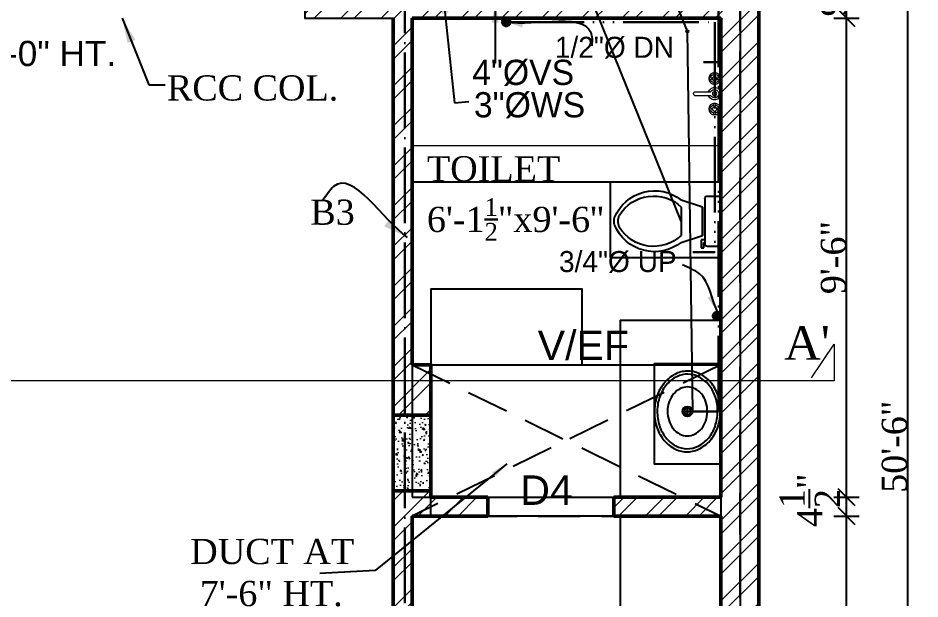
# Model space of a CAD drawing. Header units: feet. Extents: x 37458 to 42412, y -3338 to -325.
# Drawn here: x 37883.1 to 38097.7, y -925.3 to -787.1 of the extents above; entities that cross this region are included whole.
import ezdxf

# ---------------------------------------------------------------- set-up
doc = ezdxf.new("R2010")
doc.units = ezdxf.units.FT
doc.header["$MEASUREMENT"] = 0
doc.header["$PDMODE"] = 35
doc.header["$PDSIZE"] = 8
for name, pattern in [('ACAD_ISO04W100', [30, 24, -3, 0, -3]), ('ACAD_ISO06W100', [36, 24, -3, 0, -3, 0, -3, 0, -3]), ('DASHED2', [0.375, 0.25, -0.125])]:
    doc.linetypes.add(name, pattern=pattern)
doc.layers.get('0').update_dxf_attribs({"color": 34, "lineweight": 25})
doc.layers.get('Defpoints').update_dxf_attribs({"color": 52})
for name, color, linetype, lineweight in [('BEAM', 6, 'ACAD_ISO04W100', 30), ('col', 13, 'Continuous', 50), ('col tex', 13, 'Continuous', 25), ('COL.', 44, 'Continuous', 50), ('dimensiom', 35, 'Continuous', 25), ('FITTINGS', 150, 'Continuous', 20), ('fresh water', 171, 'ACAD_ISO06W100', 30), ('HATCH', 254, 'Continuous', 13), ('joinery', 161, 'Continuous', 25), ('PROJECTION', 21, 'DASHED2', 25), ('SEC', 41, 'Continuous', 25), ('SECTION L', 63, 'Continuous', 30), ('Sewer', 30, 'Continuous', 25), ('TEXT', 7, 'Continuous', 30), ('wall', 1, 'Continuous', 50), ('WIN', 141, 'Continuous', 25)]:
    doc.layers.add(name, color=color, linetype=linetype, lineweight=lineweight)
for name, color, linetype in [('BLK_1_FLR_0_BATH', 7, 'Continuous'), ('BLK_1_FLR_0_CARPET_AREA', 25, 'Continuous'), ('BLK_1_FLR_0_ROOM_2_LIGHT_VENTILATION_2', 7, 'Continuous'), ('BLK_1_FLR_0_VENTILATION_SHAFT', 7, 'Continuous'), ('BLK_1_FLR_0_WATER_CLOSET', 7, 'Continuous'), ('WOOD', 32, 'Continuous')]:
    doc.layers.add(name, color=color, linetype=linetype)
for name, color, linetype, plot in [('BLK_1_FLR_0_BLT_UP_AREA', 25, 'Continuous', False), ('BLK_1_FLR_0_WASH', 7, 'Continuous', False), ('BLK_1_FLR_0_WC_BATH', 4, 'Continuous', False)]:
    doc.layers.add(name, color=color, linetype=linetype, plot=plot)
doc.styles.add("4''", font='romai___.ttf', dxfattribs={"height": 7})
doc.styles.get("Standard").update_dxf_attribs({"font": 'times.ttf', "height": 6})
doc.dimstyles.new('arrow', dxfattribs={"dimtxt": 6, "dimasz": 4, "dimexe": 3, "dimexo": 6, "dimgap": 0, "dimtad": 1, "dimzin": 3, "dimdsep": 46, "dimlunit": 4, "dimtxsty": 'Standard', "dimblk": 'OBLIQUE', "dimcen": 12, "dimclrd": 7, "dimclre": 256, "dimclrt": 7, "dimadec": 0, "dimazin": 0, "dimtfac": 1, "dimtofl": 0, "dimtmove": 0, "dimatfit": 3, "dimfxl": 3, "dimfxlon": 1, "dimtolj": 1, "dimtzin": 0, "dimlwd": -1, "dimlwe": -1, "dimarcsym": 0})
doc.dimstyles.new('DIM PLAN', dxfattribs={"dimtxt": 6, "dimasz": 2, "dimexe": 3, "dimexo": 15, "dimgap": 0, "dimtad": 0, "dimzin": 3, "dimdsep": 46, "dimlunit": 4, "dimtxsty": 'Standard', "dimcen": 12, "dimclrd": 256, "dimclre": 256, "dimclrt": 256, "dimadec": 0, "dimazin": 0, "dimtfac": 1, "dimtofl": 0, "dimtmove": 0, "dimatfit": 3, "dimfxl": 3, "dimfxlon": 1, "dimtolj": 1, "dimtzin": 0, "dimlwd": -1, "dimlwe": -1, "dimarcsym": 0})

# ---------------------------------------------------------------- blocks, each defined once
blk = doc.blocks.new('_Oblique')
at = {"layer": 'dimensiom', "color": 0, "lineweight": -2}
blk.add_line((-0.5, -0.5), (0.5, 0.5), dxfattribs=at)
blk = doc.blocks.new('*D33')
at = {"layer": 'Defpoints', "color": 0, "ltscale": 0.75, "transparency": 16777216}
for p in [(38050.32, -586.09), (38050.32, -1192.09), (38094.69, -1192.09)]:
    blk.add_point(p, dxfattribs=at)
at = {"layer": 'dimensiom', "ltscale": 0.75, "transparency": 16777216}
for p, q in [((38091.69, -586.09), (38097.69, -586.09)), ((38091.69, -1192.09), (38097.69, -1192.09))]:
    blk.add_line(p, q, dxfattribs=at)
at = {"layer": 'dimensiom', "color": 7, "ltscale": 0.75, "transparency": 16777216}
blk.add_line((38094.69, -586.09), (38094.69, -1192.09), dxfattribs=at)
at = {"layer": 'dimensiom', "color": 7, "ltscale": 0.75, "transparency": 16777216, "xscale": 4, "yscale": 4, "zscale": 4}
for p, rotation in [((38094.69, -586.09), 90), ((38094.69, -1192.09), 270)]:
    blk.add_blockref('_Oblique', p, dxfattribs=dict(at, rotation=rotation))
at = {"layer": 'dimensiom', "color": 7, "ltscale": 0.75, "transparency": 16777216, "insert": (38091.64, -889.09), "char_height": 6, "attachment_point": 5, "rotation": 90}
blk.add_mtext('\\A1;50\'-6"', dxfattribs=at)
blk = doc.blocks.new('*D92')
at = {"layer": 'Defpoints', "color": 0, "ltscale": 0.75, "transparency": 16777216}
for p in [(38050.32, -905.58), (38080.19, -905.58), (38050.32, -991.09)]:
    blk.add_point(p, dxfattribs=at)
at = {"layer": 'dimensiom', "ltscale": 0.75, "transparency": 16777216}
for p, q in [((38077.19, -905.58), (38083.19, -905.58)), ((38077.19, -991.09), (38083.19, -991.09))]:
    blk.add_line(p, q, dxfattribs=at)
at = {"layer": 'dimensiom', "color": 7, "ltscale": 0.75, "transparency": 16777216}
blk.add_line((38080.19, -991.09), (38080.19, -905.58), dxfattribs=at)
at = {"layer": 'dimensiom', "color": 7, "ltscale": 0.75, "transparency": 16777216, "xscale": 4, "yscale": 4, "zscale": 4}
for p, rotation in [((38080.19, -905.58), 90), ((38080.19, -991.09), 270)]:
    blk.add_blockref('_Oblique', p, dxfattribs=dict(at, rotation=rotation))
at = {"layer": 'dimensiom', "color": 7, "ltscale": 0.75, "transparency": 16777216, "insert": (38073.14, -948.33), "char_height": 6, "attachment_point": 5, "rotation": 90}
blk.add_mtext('\\A1;7\'-1{\\H1x;\\S1/2;}"', dxfattribs=at)
blk = doc.blocks.new('*D93')
at = {"layer": 'Defpoints', "color": 0, "ltscale": 0.75, "transparency": 16777216}
for p in [(38050.32, -901.08), (38080.19, -901.08), (38050.32, -905.58)]:
    blk.add_point(p, dxfattribs=at)
at = {"layer": 'dimensiom', "ltscale": 0.75, "transparency": 16777216}
for p, q in [((38077.19, -901.08), (38083.19, -901.08)), ((38077.19, -905.58), (38083.19, -905.58))]:
    blk.add_line(p, q, dxfattribs=at)
at = {"layer": 'dimensiom', "color": 7, "ltscale": 0.75, "transparency": 16777216}
blk.add_line((38080.19, -905.58), (38080.19, -901.08), dxfattribs=at)
at = {"layer": 'dimensiom', "color": 7, "ltscale": 0.75, "transparency": 16777216, "xscale": 4, "yscale": 4, "zscale": 4}
for p, rotation in [((38080.19, -901.08), 90), ((38080.19, -905.58), 270)]:
    blk.add_blockref('_Oblique', p, dxfattribs=dict(at, rotation=rotation))
at = {"layer": 'dimensiom', "color": 7, "ltscale": 0.75, "transparency": 16777216, "insert": (38071.44, -901.83), "char_height": 6, "attachment_point": 5, "rotation": 90}
blk.add_mtext('\\A1;4{\\H1x;\\S1/2;}"', dxfattribs=at)
blk = doc.blocks.new('*D94')
at = {"layer": 'Defpoints', "color": 0, "ltscale": 0.75, "transparency": 16777216}
for p in [(38050.32, -787.09), (38080.19, -787.09), (38050.32, -901.08)]:
    blk.add_point(p, dxfattribs=at)
at = {"layer": 'dimensiom', "ltscale": 0.75, "transparency": 16777216}
for p, q in [((38077.19, -787.09), (38083.19, -787.09)), ((38077.19, -901.08), (38083.19, -901.08))]:
    blk.add_line(p, q, dxfattribs=at)
at = {"layer": 'dimensiom', "color": 7, "ltscale": 0.75, "transparency": 16777216}
blk.add_line((38080.19, -901.08), (38080.19, -787.09), dxfattribs=at)
at = {"layer": 'dimensiom', "color": 7, "ltscale": 0.75, "transparency": 16777216, "xscale": 4, "yscale": 4, "zscale": 4}
for p, rotation in [((38080.19, -787.09), 90), ((38080.19, -901.08), 270)]:
    blk.add_blockref('_Oblique', p, dxfattribs=dict(at, rotation=rotation))
at = {"layer": 'dimensiom', "color": 7, "ltscale": 0.75, "transparency": 16777216, "insert": (38077.13, -844.08), "char_height": 6, "attachment_point": 5, "rotation": 90}
blk.add_mtext('\\A1;9\'-6"', dxfattribs=at)
blk = doc.blocks.new('*D95')
at = {"layer": 'Defpoints', "color": 0, "ltscale": 0.75, "transparency": 16777216}
for p in [(38050.32, -778.09), (38080.19, -778.09), (38050.32, -787.09)]:
    blk.add_point(p, dxfattribs=at)
at = {"layer": 'dimensiom', "ltscale": 0.75, "transparency": 16777216}
for p, q in [((38077.19, -778.09), (38083.19, -778.09)), ((38077.19, -787.09), (38083.19, -787.09))]:
    blk.add_line(p, q, dxfattribs=at)
at = {"layer": 'dimensiom', "color": 7, "ltscale": 0.75, "transparency": 16777216}
blk.add_line((38080.19, -787.09), (38080.19, -778.09), dxfattribs=at)
at = {"layer": 'dimensiom', "color": 7, "ltscale": 0.75, "transparency": 16777216, "xscale": 4, "yscale": 4, "zscale": 4}
for p, rotation in [((38080.19, -778.09), 90), ((38080.19, -787.09), 270)]:
    blk.add_blockref('_Oblique', p, dxfattribs=dict(at, rotation=rotation))
at = {"layer": 'dimensiom', "color": 7, "ltscale": 0.75, "transparency": 16777216, "insert": (38077.13, -782.59), "char_height": 6, "attachment_point": 5, "rotation": 90}
blk.add_mtext('\\A1;9"', dxfattribs=at)
blk = doc.blocks.new('C1')
at = {"layer": 'HATCH', "ltscale": 0.75}
h = blk.add_hatch(dxfattribs=at)
h.set_pattern_fill('AR-CONC,_O', color=256, scale=0.5)
h.set_pattern_definition([(50, (0, 0), (3.5863009, -0.31376067), [0.375, -4.125]), (355, (0, 0), (-0.69375667, 3.76096067), [0.3, -3.3]), (100.4514, (0.299, -0.026), (2.8925469, 3.4471977), [0.31870095, -3.50571056]), (46.1842, (0, 1), (5.33620524, -0.8275951), [0.5625, -6.1875]), (96.6356, (0.4447, 0.931), (4.6733135, 4.87058935), [0.4780514, -5.258565]), (351.1842, (0, 1), (4.6733097, 4.870593), [0.45, -4.95]), (21, (0.5, 0.75), (2.98453526, -2.01309445), [0.375, -4.125]), (326, (0.5, 0.75), (1.21657666, 3.62575023), [0.3, -3.3]), (71.4514, (0.7487, 0.5822), (4.20111314, 1.6126525), [0.31870095, -3.50571056]), (37.5, (0, 0), (0.060799277, 1.66446927), [0, -3.26, 0, -3.35, 0, -3.3125]), (7.5, (0, 0), (1.31534769, 1.97205856), [0, -1.91, 0, -3.185, 0, -1.2625]), (327.5, (-1.115, 0), (2.66911218, -0.11277436), [0, -1.25, 0, -3.9, 0, -5.175]), (317.5, (-1.615, 0), (2.91593085, 0.50052491), [0, -1.625, 0, -2.59, 0, -3.675])])
h.paths.add_polyline_path([(33015.65, -785.19), (33033.65, -785.19), (33033.65, -776.19), (33015.65, -776.19)])
at = {"layer": 'COL.', "ltscale": 0.75}
blk.add_lwpolyline([(33015.65, -785.19), (33033.65, -785.19), (33033.65, -776.19), (33015.65, -776.19)], close=True, dxfattribs=at)
blk = doc.blocks.new('A$C6097086A')
at = {"layer": 'Sewer'}
for p, q in [((-3.36, 9.45), (3.36, 9.45)), ((4.41, 4.72), (6.3, 4.72)), ((4.41, 3.78), (4.41, 4.72)), ((6.3, 4.72), (6.3, 4.09)), ((-5.98, 3.15), (-5.98, 0.63)), ((6.3, 4.09), (5.04, 4.09)), ((5.04, 4.09), (5.04, 3.78))]:
    blk.add_line(p, q, dxfattribs=at)
for points in [[(5.04, 9.45), (3.36, 4.41), (-3.36, 4.41), (-5.04, 9.45)], [(-3.36, 4.41), (3.36, 4.41)], [(5.35, 3.78), (-5.35, 3.78)], [(5.98, 0.63), (5.98, 3.15)], [(-5.35, 0), (5.35, 0)]]:
    blk.add_lwpolyline(points, dxfattribs=at)
for centre, radius, start, end in [((2.96, 15.82), 10.22, 112.0284, 218.5307), ((3.53, 16.02), 9.52, 121.053, 223.6321), ((0, 21.11), 3.36, 65.7318, 114.2682), ((0, 22.05), 3.36, 74.8605, 105.1395), ((-2.96, 15.82), 10.22, 321.4691, 67.9714), ((-3.53, 16.02), 9.52, 316.3677, 58.9468), ((-5.43, 3.23), 0.557, 81.8699, 188.1301), ((5.43, 3.23), 0.557, 351.8699, 98.1301), ((-5.43, 0.55), 0.557, 171.8699, 278.1301), ((5.43, 0.55), 0.557, 261.8699, 8.1301)]:
    blk.add_arc(centre, radius, start, end, dxfattribs=at)
blk = doc.blocks.new('Sink - Oval top')
at = {"layer": 'Sewer'}
for p, q in [((-1, 0), (1, 0)), ((0, 1), (0, -1))]:
    blk.add_line(p, q, dxfattribs=at)
at = {"layer": 'Sewer', "linetype": 'Continuous'}
for points in [[(-12.23, 0.39, 0.117634), (-11.46, -3.36, 0.104469), (-8.88, -6.8, 0.090016), (-5.08, -9.07, 0.08192), (-0.32, -10.02, 0.08192), (4.49, -9.38, 0.090016), (8.42, -7.36, 0.104469), (11.22, -4.09, 0.117634), (12.23, -0.39, 0.117634), (11.46, 3.36, 0.104469), (8.88, 6.8, 0.090016), (5.08, 9.07, 0.08192), (0.32, 10.02, 0.08192), (-4.49, 9.38, 0.090016), (-8.42, 7.36, 0.104469), (-11.22, 4.09, 0.117634)], [(-11.29, 0.16, 0.118622), (-10.52, -3.25, 0.104678), (-8.07, -6.36, 0.089562), (-4.54, -8.37, 0.081185), (-0.13, -9.15, 0.081185), (4.3, -8.49, 0.089562), (7.89, -6.58, 0.104678), (10.42, -3.55, 0.118622), (11.29, -0.16, 0.118622), (10.52, 3.25, 0.104678), (8.07, 6.36, 0.089562), (4.54, 8.37, 0.081185), (0.13, 9.15, 0.081185), (-4.3, 8.49, 0.089562), (-7.89, 6.58, 0.104678), (-10.42, 3.55, 0.118622)], [(-7.42, 0.08, 0.118283), (-6.91, -2.17, 0.104607), (-5.29, -4.21, 0.089718), (-2.97, -5.53, 0.081436), (-0.07, -6.04, 0.081436), (2.84, -5.59, 0.089718), (5.2, -4.33, 0.104607), (6.86, -2.32, 0.118283), (7.42, -0.08, 0.118283), (6.91, 2.17, 0.104607), (5.29, 4.21, 0.089718), (2.97, 5.53, 0.081436), (0.07, 6.04, 0.081436), (-2.84, 5.59, 0.089718), (-5.2, 4.33, 0.104607), (-6.86, 2.32, 0.118283)]]:
    blk.add_lwpolyline(points, format="xyb", close=True, dxfattribs=at)
at = {"layer": 'Sewer'}
for radius in [1.5, 1]:
    blk.add_circle((0, 0), radius, dxfattribs=at)
blk = doc.blocks.new('Faucet - Bathroom top')
for p, q in [((-4.107, 0.125), (-4.375, 0.125)), ((-3.75, 0.4788), (-3.75, 0.75)), ((-3.5, 0.482), (-3.5, 0.75)), ((-3.1461, 0.125), (-2.875, 0.125)), ((3.143, 0.125), (2.875, 0.125)), ((3.5, 0.4788), (3.5, 0.75)), ((3.75, 0.482), (3.75, 0.75)), ((4.1039, 0.125), (4.375, 0.125)), ((-4.1039, -0.125), (-4.375, -0.125)), ((-3.75, -0.4821), (-3.75, -0.75)), ((-3.5, -0.4789), (-3.5, -0.75)), ((-3.143, -0.125), (-2.875, -0.125)), ((-0.5, -0.8639), (-0.5, -4.5)), ((0.5, -4.5), (0.5, -0.8631)), ((3.1461, -0.125), (2.875, -0.125)), ((3.5, -0.4821), (3.5, -0.75)), ((3.75, -0.4789), (3.75, -0.75)), ((4.107, -0.125), (4.375, -0.125))]:
    blk.add_line(p, q)
for centre, radius in [((-3.625, 0), 1.375), ((-4.625, 0), 0.2795), ((-3.625, 0), 0.5), ((-3.625, 1), 0.2795), ((-2.625, 0), 0.2795), ((0, 0), 0.5), ((3.625, 0), 1.375), ((2.625, 0), 0.2795), ((3.625, 0), 0.5), ((3.625, 1), 0.2795), ((4.625, 0), 0.2795), ((-3.625, -1), 0.2795), ((3.625, -1), 0.2795)]:
    blk.add_circle(centre, radius)
for centre, radius, start, end in [((-3.625, 0), 1, 105.2407, 164.2093), ((-3.625, 0), 1, 16.44125, 74.07887), ((0, 0), 1.5, 289.6514, 250.3603), ((0, 0), 1, 300.3431, 239.7554), ((3.625, 0), 1, 106.12, 164.0884), ((3.625, 0), 1, 16.23422, 73.90469), ((-3.625, 0), 1, 196.2342, 253.9047), ((-3.625, 0), 1, 286.12, 344.0884), ((3.625, 0), 1, 196.4413, 254.0789), ((3.625, 0), 1, 285.2407, 344.2093), ((0, -4.5), 0.5, 180, 0)]:
    blk.add_arc(centre, radius, start, end)

msp = doc.modelspace()

# ---------------------------------------------------------------- hatches: boundary and pattern name
at = {"layer": 'fresh water', "ltscale": 0.5}
h = msp.add_hatch(dxfattribs=at)
h.set_pattern_fill('ANSI31', color=256, style=0)
h.set_pattern_definition([(45, (-22800.77583, -11000.5059), (-0.08838834765, 0.08838834765), [])])
h.paths.add_polyline_path([(38000.2242, -788.0059, 1), (37998.2242, -788.0059, 1)])
h = msp.add_hatch(dxfattribs=at)
h.set_pattern_fill('ANSI31', color=256, style=0)
h.set_pattern_definition([(45, (-22750.58562, -11070.48766), (-0.08838834765, 0.08838834765), [])])
h.paths.add_polyline_path([(38050.4144, -857.9877, 1), (38048.4144, -857.9877, 1)])
at = {"layer": 'HATCH', "ltscale": 0.75}
h = msp.add_hatch(dxfattribs=at)
h.set_pattern_fill('ANSI32', color=256, scale=18, style=0)
h.paths.add_polyline_path([(38059.3153, -386.5861), (37943.8703, -386.5861), (37943.8703, -413.612), (37952.8703, -413.612), (37952.8703, -395.5861), (38050.3153, -395.5861), (38050.3153, -491.5861), (38026.3153, -491.5861), (38026.3153, -496.0861), (38050.3153, -496.0861), (38050.3153, -586.0861), (38026.3153, -586.0861), (38026.3153, -595.0861), (38050.3153, -595.0861), (38050.3153, -778.0861), (37951.3153, -778.0861), (37951.3153, -787.0861), (37972.3153, -787.0861), (37972.3153, -878.5802), (37972.3153, -881.5861), (37981.3153, -881.5861), (37981.3153, -869.5802), (37976.8153, -869.5802), (37976.8153, -787.0861), (38050.3153, -787.0861), (38050.3153, -901.0802), (38024.8153, -901.0802), (38024.8153, -905.5802), (38050.3153, -905.5802), (38050.3153, -991.0861), (38050.3153, -1000.0861), (38050.3153, -1183.0861), (38032.3153, -1183.0861), (38032.3153, -1192.0861), (38050.3153, -1192.0861), (38050.3153, -1210.0861), (38059.3153, -1210.0861)])
h = msp.add_hatch(dxfattribs=at)
h.set_pattern_fill('ANSI32', color=256, scale=18, style=0)
h.paths.add_polyline_path([(37994.8153, -901.0802), (37981.3153, -901.0802), (37981.3153, -899.5861), (37972.3153, -899.5861), (37972.3153, -1000.0861), (37981.3153, -1000.0861), (37981.3153, -991.0861), (37976.8153, -991.0861), (37976.8153, -905.5802), (37994.8153, -905.5802)])

# ---------------------------------------------------------------- linework, layer by layer
at = {"layer": 'BEAM', "ltscale": 0.75}
msp.add_line((37975.0921, -994.0861), (37975.0921, -775.0861), dxfattribs=at)
at = {"layer": 'BLK_1_FLR_0_BATH', "color": 3, "ltscale": 0.75}
msp.add_lwpolyline([(38050.3949, -826.1521), (37976.8153, -826.1521), (37976.8153, -787.0861), (38050.3949, -787.0861)], close=True, dxfattribs=at)
at = {"layer": 'BLK_1_FLR_0_BLT_UP_AREA', "color": 25, "ltscale": 0.75}
msp.add_lwpolyline([(37943.8603, -391.0902), (38054.8703, -391.0902), (38054.8703, -1192.0902), (37586.8703, -1191.9565), (37586.8703, -585.0902), (37943.8603, -585.0902)], close=True, dxfattribs=at)
at = {"layer": 'BLK_1_FLR_0_CARPET_AREA', "color": 25, "ltscale": 0.75}
for points in [[(38026.3153, -496.0861), (38026.3153, -586.0861), (38026.3153, -586.0861), (38026.3153, -595.0861), (38050.3153, -595.0861), (38050.3153, -754.0861), (37951.3153, -754.0861), (37951.3153, -787.0861), (37972.3153, -787.0861), (37972.3153, -1000.0861)], [(37976.8153, -991.0861), (37976.8153, -905.5802), (37994.8153, -905.5802), (37994.8153, -901.0802), (37981.3153, -901.0802), (37981.3153, -869.5802), (37976.8153, -869.5802), (37976.8153, -787.0861), (38050.3153, -787.0861), (38050.3153, -901.0802), (38024.8153, -901.0802), (38024.8153, -905.5802), (38050.3153, -905.5802), (38050.3153, -991.0861)]]:
    msp.add_lwpolyline(points, dxfattribs=at)
at = {"layer": 'BLK_1_FLR_0_ROOM_2_LIGHT_VENTILATION_2', "color": 114, "true_color": 0x139b48}
msp.add_lwpolyline([(37981.3153, -869.5802), (38017.3153, -869.5802), (38017.3153, -851.5802), (37981.3153, -851.5802)], close=True, dxfattribs=at)
at = {"layer": 'BLK_1_FLR_0_VENTILATION_SHAFT', "color": 7, "ltscale": 0.75}
msp.add_lwpolyline([(37981.3153, -869.5802), (38050.3153, -869.5802), (38050.3153, -905.5802), (37981.3153, -905.5802)], close=True, dxfattribs=at)
at = {"layer": 'BLK_1_FLR_0_WASH', "ltscale": 0.75}
msp.add_lwpolyline([(38050.3153, -893.222), (38034.4933, -893.222), (38034.4933, -869.2563), (38050.3153, -869.2563)], close=True, dxfattribs=at)
at = {"layer": 'BLK_1_FLR_0_WATER_CLOSET', "color": 3}
msp.add_lwpolyline([(38023.9353, -844.0281), (38050.3949, -844.0281), (38050.3949, -826.1521), (38023.9353, -826.1521)], close=True, dxfattribs=at)
at = {"layer": 'BLK_1_FLR_0_WC_BATH', "color": 3}
msp.add_lwpolyline([(37976.8153, -901.0802), (38050.3153, -901.0802), (38050.3153, -787.0861), (37976.8153, -787.0861)], close=True, dxfattribs=at)
at = {"layer": 'FITTINGS', "ltscale": 0.75}
msp.add_line((37976.8153, -817.4286), (38050.3153, -817.4286), dxfattribs=at)
at = {"layer": 'fresh water', "ltscale": 0.75}
msp.add_line((38046.1615, -797.5835), (38049.7578, -797.5835), dxfattribs=at)
for points in [[(38041.9663, -880.6896), (38049.7578, -880.6896), (38049.7578, -583.1411), (37940.5882, -583.1411)], [(37999.7808, -788.0896), (38048.8997, -788.0896), (38048.8997, -842.7862), (38043.6117, -842.7862)]]:
    msp.add_lwpolyline(points, dxfattribs=at)
at = {"layer": 'fresh water', "ltscale": 0.5}
for centre in [(37999.2242, -788.0059), (38049.4144, -857.9877)]:
    msp.add_circle(centre, 1, dxfattribs=at)
at = {"layer": 'PROJECTION', "ltscale": 40}
for p, q in [((38054.8703, -1210.0861), (38054.8703, -363.1474)), ((37976.8153, -869.5802), (38050.3153, -905.5802)), ((38050.3153, -869.5802), (37976.8153, -905.5802)), ((37976.8153, -869.5802), (38050.3153, -869.5802)), ((37976.8153, -905.5802), (38050.3153, -905.5802))]:
    msp.add_line(p, q, dxfattribs=at)
at = {"layer": 'SECTION L', "lineweight": 20, "ltscale": 0.75}
msp.add_lwpolyline([(38071.8984, -872.684), (38077.2674, -864.6773), (38077.2674, -873.3835), (37879.2671, -873.3835), (37879.2671, -1156.0098), (37553.0131, -1156.0098), (37553.0131, -1143.9812), (37556.5994, -1156.0098)], dxfattribs=at)
at = {"layer": 'Sewer', "ltscale": 0.75}
for p, q in [((37933.3291, -520.6491), (38042.2929, -790.2467)), ((38040.8653, -835.4286), (37918.8379, -533.1529)), ((38042.2929, -790.2467), (38043.5364, -880.6744))]:
    msp.add_line(p, q, dxfattribs=at)
msp.add_circle((38042.2929, -790.2467), 0.284, dxfattribs=at)
at = {"layer": 'wall', "ltscale": 0.75}
for p, q in [((38059.3153, -1210.0861), (38059.3153, -386.5861)), ((37972.3153, -878.5802), (37972.3153, -787.0861)), ((37976.8153, -869.5802), (37976.8153, -787.0861)), ((37976.8153, -787.0861), (38050.3153, -787.0861)), ((38050.3153, -901.0802), (38050.3153, -787.0861)), ((37972.3153, -832.0802), (37972.3153, -827.5802)), ((37972.3153, -1000.0861), (37972.3153, -878.5802)), ((37981.3153, -899.5861), (37981.3153, -901.0802)), ((37981.3153, -901.0802), (37994.8153, -901.0802)), ((37994.8153, -905.5802), (37994.8153, -901.0802)), ((38024.8153, -905.5802), (38024.8153, -901.0802)), ((38024.8153, -901.0802), (38050.3153, -901.0802)), ((37976.8153, -991.0861), (37976.8153, -905.5802)), ((37976.8153, -905.5802), (37994.8153, -905.5802)), ((38024.8153, -905.5802), (38050.3153, -905.5802)), ((38050.3153, -991.0861), (38050.3153, -905.5802))]:
    msp.add_line(p, q, dxfattribs=at)
msp.add_lwpolyline([(37981.3153, -881.5861), (37981.3153, -869.5802), (37976.8153, -869.5802)], dxfattribs=at)
at = {"layer": 'WIN', "ltscale": 0.75}
msp.add_line((38024.8153, -905.5802), (37994.8153, -905.5802), dxfattribs=at)
msp.add_lwpolyline([(38026.3153, -901.0802), (38050.3153, -901.0802), (38050.3153, -859.0802), (38026.3153, -859.0802)], close=True, dxfattribs=at)
at = {"layer": 'WOOD', "ltscale": 0.75}
msp.add_line((38026.3153, -905.5802), (38026.3153, -991.0861), dxfattribs=at)

# ---------------------------------------------------------------- block references
at = {"layer": 'col', "rotation": 270}
msp.add_blockref('C1', (38757.5018, 32134.0634), dxfattribs=at)
at = {"layer": 'FITTINGS', "ltscale": 0.75, "xscale": -1}
for name, p, rotation in [('Faucet - Bathroom top', (38048.8153, -805.1059), 270), ('A$C6097086A', (38050.3153, -835.4286), 90)]:
    msp.add_blockref(name, p, dxfattribs=dict(at, rotation=rotation))
at = {"layer": 'Sewer', "ltscale": 0.75, "xscale": 0.7852857495599892, "yscale": 0.7852857495599892, "zscale": 0.7852857495697247, "rotation": 90}
msp.add_blockref('Sink - Oval top', (38042.3586, -880.6896), dxfattribs=at)

# ---------------------------------------------------------------- texts
at = {"layer": 'BEAM', "ltscale": 0.75, "insert": (37952.6096, -830.2778), "char_height": 6, "width": 24.426941, "attachment_point": 1}
msp.add_mtext('{\\fromantic|b0|i0|c2|p2;B3}', dxfattribs=at)
at = {"layer": 'col tex', "ltscale": 0.75, "insert": (37918.4733, -800.7084), "char_height": 8, "width": 40.652874, "attachment_point": 1}
msp.add_mtext('\\A1;{\\H0.75x;RCC COL.}', dxfattribs=at)
at = {"layer": 'fresh water', "ltscale": 0.75, "char_height": 5, "width": 34.965431, "attachment_point": 1, "style": "4''"}
for s, insert in [('1/2"%%C DN', (38010.7927, -791.5452)), ('3/4"%%C UP', (38011.7852, -842.5236))]:
    msp.add_mtext(s, dxfattribs=dict(at, insert=insert))
at = {"layer": 'joinery', "lineweight": 25, "attachment_point": 1, "style": "4''"}
for s, insert, char_height, width in [('\\A1;{\\fArial|b0|i0|c0|p34;OPEN UPTO 8\'-0" HT.}', (37822.2352, -792.5157), 6, 87.14067), ('\\A1;{\\fArial|b0|i0|c0|p34;V/EF}', (38006.7133, -861.4669), 7, 10.036161), ('\\A1;{\\fArial|b0|i0|c0|p34;D4}', (38002.578, -895.9143), 7, 10.036161)]:
    msp.add_mtext(s, dxfattribs=dict(at, insert=insert, char_height=char_height, width=width))
at = {"layer": 'SEC', "ltscale": 0.75, "insert": (38065.3568, -860.3988), "char_height": 8, "width": 18.125994, "attachment_point": 1, "style": "4''"}
msp.add_mtext("\\A1;{\\fRomantic|b0|i0|c2|p2;A'}", dxfattribs=at)
at = {"layer": 'Sewer', "ltscale": 0.75, "char_height": 6, "width": 24.997945, "attachment_point": 1, "style": "4''"}
for s, insert in [('4"%%CVS', (37991.1281, -797.0108)), ('3"%%CWS', (37991.5428, -804.7214))]:
    msp.add_mtext(s, dxfattribs=dict(at, insert=insert))
at = {"layer": 'TEXT', "ltscale": 0.75, "char_height": 8, "width": 63.343534, "attachment_point": 1}
for s, insert in [('\\A1;{\\H0.75x;TOILET\\P6\'-1\\H0.7x;\\S1/2;\\H1.429x;"x9\'-6\\H1x;\'\'}', (37980.3609, -819.9516)), ('\\A1;{\\H0.75x;DUCT AT\\P 7\'-6" HT.}', (37924.0285, -911.0028))]:
    msp.add_mtext(s, dxfattribs=dict(at, insert=insert))

# ---------------------------------------------------------------- dimensions: what is measured, and where the dimension line sits
at = {"layer": 'dimensiom', "ltscale": 0.75}
for base, p1, p2, picture, middle in [((38094.6898, -1192.0861), (38050.3153, -586.0861), (38050.3153, -1192.0861), '*D33', (38091.6378, -889.0861)), ((38080.1858, -778.0861), (38050.3153, -787.0861), (38050.3153, -778.0861), '*D95', (38077.1252, -782.5861)), ((38080.1858, -787.0861), (38050.3153, -901.0802), (38050.3153, -787.0861), '*D94', (38077.1252, -844.0831)), ((38080.1858, -905.5802), (38050.3153, -991.0861), (38050.3153, -905.5802), '*D92', (38073.1382, -948.3331))]:
    dim = msp.add_linear_dim(base=base, p1=p1, p2=p2, angle=90, dimstyle='arrow', override={"dimtmove": 1}, dxfattribs=at)
    dim.commit()
    dim.dimension.update_dxf_attribs({"geometry": picture, "text_midpoint": middle})
dim = msp.add_linear_dim(base=(38080.1858, -901.0802), p1=(38050.3153, -905.5802), p2=(38050.3153, -901.0802), angle=90, dimstyle='arrow', override={"dimtmove": 1}, dxfattribs=at)
dim.commit()
dim.dimension.update_dxf_attribs({"geometry": '*D93', "text_midpoint": (38078.425, -901.8302), "dimtype": 160})

# ---------------------------------------------------------------- leaders
at = {"layer": 'BEAM', "ltscale": 0.75, "path_type": 1}
msp.add_leader([(37975.7325, -839.2669), (37958.154, -827.1936), (37955.5799, -830.3928)], dimstyle='DIM PLAN', override={"dimasz": 6, "dimfxl": 9}, dxfattribs=at)
at = {"layer": 'col tex', "ltscale": 0.75}
msp.add_leader([(37907.8153, -787.0861), (37914.2146, -802.9462), (37918.064, -802.9462)], dimstyle='arrow', override={"dimasz": 6, "dimtad": 0}, dxfattribs=at)
at = {"layer": 'dimensiom', "ltscale": 0.75}
msp.add_leader([(37999.4129, -893.1284), (37968.0517, -918.5581), (37954.8748, -919.28)], dimstyle='arrow', override={"dimgap": 0, "dimtad": 0}, dxfattribs=at)
at = {"layer": 'fresh water', "ltscale": 0.75, "path_type": 1}
msp.add_leader([(37999.2242, -788.0059), (38019.6203, -791.5483), (38019.6298, -793.687)], dimstyle='arrow', override={"dimgap": 1, "dimtad": 0}, dxfattribs=at)
at = {"layer": 'fresh water', "linetype": 'ByBlock', "ltscale": 0.75, "path_type": 1}
msp.add_leader([(38049.4833, -856.99), (38045.2591, -847.9301), (38041.1601, -845.8179)], dimstyle='arrow', override={"dimgap": 1, "dimtad": 0}, dxfattribs=at)
at = {"layer": 'Sewer', "ltscale": 0.75}
for points, override in [([(37984.1625, -780.9881), (37986.8986, -807.2761), (37990.2943, -806.9351)], {"dimasz": 5, "dimtad": 0}), ([(37996.6207, -783.1506), (37996.6207, -797.8412)], {"dimasz": 5, "dimgap": 0, "dimtad": 0})]:
    msp.add_leader(points, dimstyle='arrow', override=override, dxfattribs=at)

doc.saveas('drawing.dxf')
